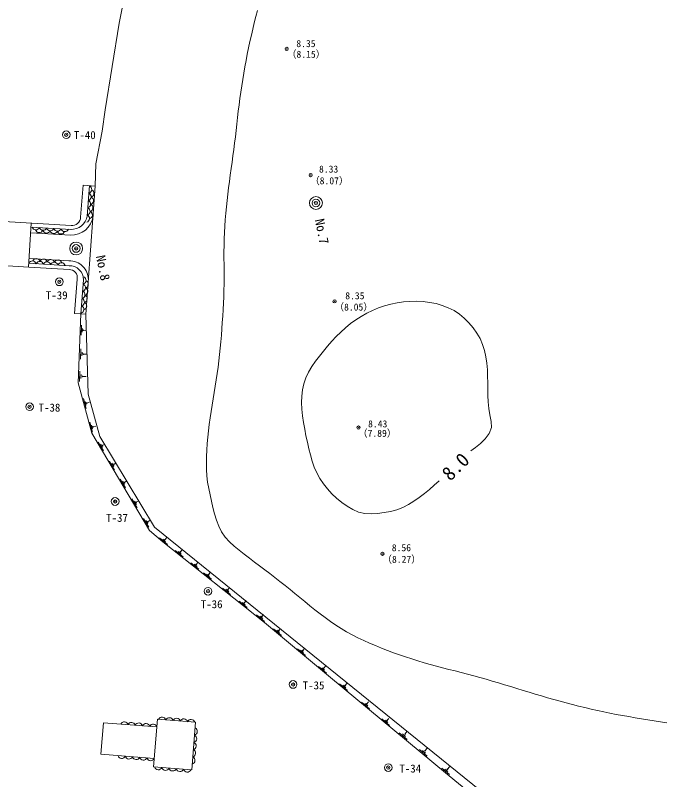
# Model space of a CAD drawing. Units: millimetres, scale not verified. Extents: x 27127 to 381529, y 17188 to 284000.
# Drawn here: x 112304 to 162627, y 69026 to 128516 of the extents above; entities that cross this region are included whole.
import ezdxf
from ezdxf.enums import TextEntityAlignment as Align

# ---------------------------------------------------------------- set-up
doc = ezdxf.new("R2010")
doc.units = ezdxf.units.MM
doc.header["$LTSCALE"] = 500
doc.header["$PDMODE"] = 32
doc.header["$PDSIZE"] = 250
doc.layers.add('0-0通り芯', color=4, linetype='Continuous', lineweight=13)
doc.styles.add('ＭＳ ゴシック', font='')
doc.styles.get('ＭＳ ゴシック').set_extended_font_data('MS Gothic')

msp = doc.modelspace()

# ---------------------------------------------------------------- linework, layer by layer
at = {"layer": '0-0通り芯', "color": 3}
for p, q in [((120387.6, 127891), (121847.2, 135270)), ((119303.3, 121150.3), (120387.6, 127891)), ((119063.8, 119497.1), (119303.3, 121150.3)), ((118578, 116952.8), (119063.8, 119497.1)), ((118534.6, 115221.6), (118578, 116952.8)), ((117391.3, 112810.3), (117576.8, 115298.3)), ((117576.8, 115298.3), (118527.7, 115227.4)), ((117791.6, 105254.5), (118534.6, 115221.6)), ((117898.6, 112889), (118075.4, 115261.2)), ((103441.5, 112935.7), (116646.8, 112153.2)), ((113548.4, 112336.8), (113345.5, 108913.9)), ((113504.5, 111581.5), (116605.9, 111397.7)), ((113383.7, 109585.1), (113384.8, 109585)), ((113384.8, 109585), (116485, 109401.3)), ((111282.7, 109035.6), (113345.8, 108913.4)), ((116490.7, 108727), (113345.8, 108913.4)), ((116920.1, 105319.5), (117118.1, 107975.1)), ((117418.7, 105282.3), (117616.7, 107938)), ((117791.6, 105254.5), (116920.1, 105319.5)), ((117418.7, 105282.3), (117202.5, 99922.1)), ((117791.6, 105254.5), (117972.3, 99039.8)), ((117202.5, 99922.1), (118252.8, 95994.1)), ((117972.3, 99039.8), (118890, 95745.7)), ((118252.8, 95994.1), (122764.2, 88413.2)), ((118890, 95745.7), (123142.9, 88670.5)), ((123142.9, 88670.5), (162537.9, 56882.1)), ((122764.2, 88413.2), (123787.9, 87533.1)), ((123787.9, 87533.1), (131717, 81252.1)), ((131717, 81252.1), (136834.5, 76978.6)), ((136834.5, 76978.6), (145789.5, 69563.4)), ((118974.5, 71009.9), (119169.5, 73460.8)), ((119169.5, 73460.8), (123318.2, 73130.6)), ((123070.9, 70023.2), (123365.8, 73728.7)), ((123365.8, 73728.7), (126329.8, 73492.8)), ((126035, 69787.3), (126329.8, 73492.8)), ((123123.1, 70679.7), (118974.5, 71009.9)), ((126035, 69787.3), (123070.9, 70023.2)), ((145789.5, 69563.4), (158581, 59133.7))]:
    msp.add_line(p, q, dxfattribs=at)
at = {"layer": '0-0通り芯', "color": 2}
for p, q in [((113530.6, 112037.3), (116648, 111852.6)), ((113362.4, 109212.9), (116497.6, 109027.1))]:
    msp.add_line(p, q, dxfattribs=at)
at = {"layer": '0-0通り芯'}
for p, q in [((117458.6, 104409), (117426.3, 103609.7)), ((117523.4, 104156.2), (117511.4, 103856.5)), ((117594.3, 104053.3), (117590.3, 103953.4)), ((117592.3, 104003.3), (117817.1, 103994.3)), ((117408.9, 102556.8), (117376.6, 101757.4)), ((117498.7, 102303), (117486.6, 102003.2)), ((117594.6, 102199), (117590.6, 102099.1)), ((117592.6, 102149), (117892.3, 102137)), ((117338.6, 100813.5), (117306.3, 100014.1)), ((117428.4, 100559.7), (117416.3, 100259.9)), ((117524.3, 100455.7), (117520.3, 100355.8)), ((117522.3, 100405.7), (117822, 100393.6)), ((117610.5, 98686.8), (117817.1, 97913.9)), ((117747.5, 98464.6), (117825, 98174.8)), ((117845.8, 98387.4), (117871.6, 98290.8)), ((117858.7, 98339.1), (118076.1, 98397.2)), ((118103.8, 96842.1), (118310.4, 96069.2)), ((118240.8, 96619.9), (118318.3, 96330.1)), ((118339.1, 96542.7), (118364.9, 96446.1)), ((118352, 96494.4), (118569.3, 96552.5)), ((118750.9, 95303.9), (119160, 94616.4)), ((118943.2, 95127.4), (119096.6, 94869.6)), ((119058.7, 95079.9), (119109.9, 94993.9)), ((119084.3, 95036.9), (119277.7, 95152)), ((119630.1, 93826.5), (120039.2, 93139)), ((119822.4, 93650), (119975.8, 93392.2)), ((119938, 93602.4), (119989.1, 93516.5)), ((119963.5, 93559.5), (120156.9, 93674.5)), ((120463.7, 92425.6), (120872.8, 91738.1)), ((120656, 92249.1), (120809.4, 91991.3)), ((120797.2, 92158.6), (120990.5, 92273.6)), ((120771.6, 92201.5), (120822.8, 92115.6)), ((121382.8, 90881.3), (121791.8, 90193.8)), ((121575, 90704.8), (121728.5, 90447)), ((121690.6, 90657.2), (121741.8, 90571.3)), ((121716.2, 90614.2), (121909.5, 90729.3)), ((122285.6, 89364.1), (122694.7, 88676.7)), ((122477.8, 89187.7), (122631.3, 88929.8)), ((122593.4, 89140.1), (122644.6, 89054.1)), ((122619, 89097.1), (122812.4, 89212.2)), ((123541.7, 87843.7), (124148.3, 87322.2)), ((123780.2, 87737.6), (124007.6, 87542)), ((123904.8, 87729.3), (123980.7, 87664.1)), ((123942.8, 87696.7), (124089.4, 87867.3)), ((124740.6, 86874.1), (125367.7, 86377.3)), ((125147.3, 86743.3), (125287, 86919.7)), ((124983.2, 86777.6), (125218.3, 86591.4)), ((125108.1, 86774.4), (125186.5, 86712.2)), ((125975, 85896.3), (126602.1, 85399.6)), ((126217.5, 85799.9), (126452.7, 85613.6)), ((126342.5, 85796.6), (126420.8, 85734.5)), ((126381.7, 85765.5), (126521.4, 85941.9)), ((126945.7, 85127.4), (127572.8, 84630.6)), ((127352.4, 84996.6), (127492.1, 85172.9)), ((127188.2, 85030.9), (127423.4, 84844.6)), ((127313.2, 85027.6), (127391.6, 84965.5)), ((128443.6, 83940.8), (129070.7, 83444)), ((128850.3, 83810), (128990, 83986.3)), ((128686.2, 83844.3), (128921.3, 83658)), ((128811.1, 83841), (128889.5, 83778.9)), ((129728.4, 82923), (130355.5, 82426.2)), ((129971, 82826.6), (130206.1, 82640.3)), ((130095.9, 82823.3), (130174.3, 82761.2)), ((130135.1, 82792.2), (130274.8, 82968.6)), ((131087, 81846.8), (131714.1, 81350)), ((131329.6, 81750.3), (131564.7, 81564.1)), ((131454.5, 81747), (131532.9, 81684.9)), ((131493.7, 81716), (131633.4, 81892.4)), ((132412.4, 80769.1), (133026.4, 80256.3)), ((132652.3, 80666.4), (132882.6, 80474.1)), ((132777.2, 80659.9), (132853.9, 80595.8)), ((132815.6, 80627.8), (132959.8, 80800.6)), ((134273.5, 79214.9), (134887.6, 78702.1)), ((134676.7, 79073.6), (134820.9, 79246.3)), ((134513.5, 79112.2), (134743.8, 78919.9)), ((134638.3, 79105.7), (134715.1, 79041.6)), ((135917.1, 77842.3), (136531.2, 77329.6)), ((136157.1, 77739.7), (136387.4, 77547.4)), ((136281.9, 77733.1), (136358.7, 77669)), ((136320.3, 77701.1), (136464.5, 77873.8)), ((137555.6, 76478.9), (138171.8, 75968.6)), ((137796, 76377.2), (138027, 76185.9)), ((137920.8, 76371.2), (137997.8, 76307.4)), ((137959.3, 76339.3), (138102.8, 76512.6)), ((139264.7, 75063.6), (139880.9, 74553.4)), ((139505.1, 74961.9), (139736.2, 74770.6)), ((139668.5, 74924), (139812, 75097.4)), ((139630, 74955.9), (139707, 74892.2)), ((141235.5, 73626.5), (141379, 73799.8)), ((140831.8, 73766), (141447.9, 73255.8)), ((141072.2, 73664.4), (141303.2, 73473)), ((141197, 73658.4), (141274, 73594.6)), ((142195.7, 72669.1), (142811.9, 72158.9)), ((142452, 72586.7), (142683.1, 72395.4)), ((142592.8, 72600), (142669.8, 72536.2)), ((142631.3, 72568.1), (142822.7, 72799.1)), ((144196.3, 71272.2), (144387.6, 71503.3)), ((143760.6, 71373.3), (144376.8, 70863.1)), ((144016.9, 71290.9), (144248, 71099.5)), ((144157.7, 71304.1), (144234.8, 71240.3)), ((145498, 69934.7), (146114.2, 69424.4)), ((145754.3, 69852.2), (145985.4, 69660.9)), ((145895.1, 69865.5), (145972.2, 69801.7)), ((145933.7, 69833.6), (146125, 70064.7))]:
    msp.add_line(p, q, dxfattribs=at)
at = {"layer": '0-0通り芯', "color": 3}
for points in [[(131164, 128900.2), (131033.9, 128417.3), (130910.9, 127932.3), (130793.8, 127445.5), (130681.4, 126957.6), (130572.8, 126468.8), (130467.9, 125979.5), (130367, 125489.4), (130270.2, 124998.6), (130177.8, 124507.1), (130089.8, 124014.9), (130006.6, 123522), (129928.2, 123028.3), (129855, 122533.9), (129786.9, 122038.7), (129723.4, 121542.9), (129663.4, 121046.5), (129605.6, 120549.9), (129549, 120053), (129492.5, 119556.1), (129434.9, 119059.4), (129375.1, 118562.9), (129312.2, 118066.8), (129246.4, 117571.1), (129178.9, 117075.7), (129110.4, 116580.4), (129042.2, 116085.1), (128975.1, 115589.6), (128910.2, 115093.8), (128848.4, 114597.7), (128790.7, 114101), (128738.2, 113603.6), (128691.4, 113105.5), (128650.7, 112606.9), (128616.1, 112107.8), (128588.2, 111608.3), (128567.1, 111108.5), (128553, 110608.5), (128546.2, 110108.4), (128546.9, 109608.4), (128552.6, 109108.4), (128559.1, 108608.4), (128562.3, 108108.5), (128558.7, 107608.6), (128547.7, 107108.7), (128530.5, 106609), (128508.3, 106109.4), (128481.9, 105609.9), (128452.6, 105110.5), (128420.8, 104611.4), (128386.3, 104112.5), (128348.7, 103613.9), (128307.4, 103115.7), (128262, 102617.8), (128212.1, 102120.3), (128157.1, 101623.3), (128096.1, 101127), (128028.4, 100631.5), (127953.3, 100137.1), (127871.8, 99643.6), (127787.1, 99150.7), (127702.3, 98658), (127620.3, 98165.1), (127543.6, 97671.8), (127472.8, 97177.6), (127408.1, 96682.3), (127349.7, 96185.5), (127298.1, 95686.9), (127253.6, 95186.1), (127217.7, 94683.6), (127193.7, 94180.4), (127184.7, 93677.7), (127193.8, 93176.7), (127224.2, 92678.3), (127279, 92183.8), (127360.7, 91694), (127463.6, 91206), (127576.2, 90714.6), (127691.4, 90217.1), (127817.1, 89720.4), (127964.1, 89233), (128143.5, 88763.7), (128366.2, 88321.2), (128643.2, 87914.3), (128977.6, 87546.6), (129350.2, 87207.7), (129738.1, 86884.6), (130130.6, 86570.5), (130526.5, 86263.3), (130924.6, 85961.1), (131323.8, 85661.7), (131723, 85363.3), (132121.1, 85063.9), (132517, 84761.3), (132910.1, 84454.5), (133300.9, 84144), (133690, 83830.7), (134078.2, 83515.5), (134466.2, 83199.3), (134854.7, 82882.9), (135244.2, 82567.2), (135635.7, 82253.4), (136030.2, 81943.4), (136429.1, 81639.7), (136833.6, 81344.6), (137244.9, 81060.4), (137664.3, 80789.5), (138093.1, 80534.3), (138532, 80296), (138979.3, 80072.6), (139433, 79860.9), (139891.1, 79658.1), (140352, 79461.9), (140815.3, 79271.9), (141280.9, 79088.3), (141748.9, 78911.2), (142219.3, 78740.9), (142691.9, 78577.3), (143166.7, 78420.8), (143643.7, 78271.3), (144122.9, 78129.2), (144604.1, 77993.7), (145086.8, 77863.7), (145570.7, 77737.6), (146055.3, 77614), (146540.2, 77491.5), (147025, 77368.7), (147509.3, 77244.1), (147992.7, 77116.3), (148474.8, 76984), (148955.7, 76847.3), (149435.5, 76707), (149914.6, 76563.9), (150393.2, 76419), (150871.6, 76273), (151350.1, 76126.9), (151828.8, 75981.1), (152307.8, 75836.2), (152787.2, 75692.5), (153267, 75550.3), (153747.4, 75410.2), (154228.3, 75272.5), (154710, 75137.6), (155192.5, 75005.9), (155675.9, 74877.8), (156160.1, 74753.7), (156645.4, 74634.1), (157131.8, 74519.2), (157619.4, 74409.5), (158108.3, 74305.4), (158598.3, 74206.6), (159089.4, 74112.6), (159581.3, 74022.7), (160073.9, 73936.2), (160567, 73852.6), (161060.5, 73771.1), (161554.3, 73691.4), (162048.2, 73613.4), (162542.4, 73537.8), (163037.1, 73464.9)], [(145297, 92275.1), (144923.4, 91945.6), (144545.4, 91619.7), (144158.4, 91301.2), (143758, 90993.8), (143341.8, 90704.1), (142909.6, 90441.3), (142461.3, 90215), (141996.8, 90034.9), (141515.9, 89908.6), (141020.1, 89819.5), (140514, 89750.9), (140006.8, 89720.6), (139507.9, 89749.8), (139026.8, 89859.6), (138569.2, 90056), (138132.8, 90313.6), (137715.5, 90607.2), (137319.5, 90929.6), (136948.2, 91278.6), (136605.2, 91652.3), (136293.7, 92048.5), (136017.5, 92465.1), (135779.8, 92900), (135581.5, 93351.3), (135416.2, 93817.3), (135276.4, 94296.4), (135154.4, 94787), (135042.5, 95287.6), (134934.3, 95796.3), (134832, 96310.8), (134741.3, 96828.3), (134668, 97346.2), (134617.8, 97861.5), (134596.4, 98371.7), (134609.6, 98873.9), (134663.1, 99365.5), (134762.8, 99843.6), (134914.2, 100305.5), (135122.3, 100748.8), (135379.5, 101174.8), (135670.7, 101587.2), (135980.2, 101989.9), (136295.8, 102385.6), (136616.8, 102773.2), (136946, 103150.8), (137286.1, 103516.1), (137639.5, 103867), (138008.9, 104201.6), (138396.8, 104517.7), (138802.9, 104813.2), (139225.6, 105085.9), (139663.3, 105333.8), (140114.2, 105554.6), (140576.8, 105746.3), (141049.6, 105907.4), (141531.8, 106037.9), (142022.7, 106138), (142521.6, 106208.1), (143027.7, 106248.3), (143539.2, 106258.2), (144051.7, 106235.3), (144560.2, 106176.7), (145059.8, 106079.9), (145545.8, 105942), (146013.3, 105760.4), (146457.4, 105532.3), (146873.8, 105256.3), (147261, 104937.1), (147618.3, 104581.9), (147945, 104197.3), (148238, 103788.7), (148488.5, 103356.6), (148687.4, 102901.1), (148836.5, 102425.5), (148942.8, 101934.7), (149013.2, 101433.4), (149054.8, 100926.5), (149074.7, 100418.9), (149080, 99915.1), (149080, 99416), (149086.1, 98919.3), (149109.6, 98422.6), (149161.6, 97923.4), (149253.4, 97419.3), (149358.1, 96914.6), (149371.2, 96426.9), (149203.8, 95973.6), (148892.6, 95563.4), (148513.6, 95201.8), (148121.6, 94885.6), (147757.1, 94615.2)]]:
    msp.add_lwpolyline(points, dxfattribs=at)
for centre in [(116271.2, 119218.7), (115732.4, 107776.3), (113415.1, 98051.4), (120078.6, 90677.8), (127306.4, 83693.9), (133929, 76438), (141339, 69968.8)]:
    msp.add_circle(centre, 300, dxfattribs=at)
at = {"layer": '0-0通り芯', "color": 5}
for centre, radius in [((135706.9, 113911.1), 500), ((135706.9, 113911.1), 300), ((117042.1, 110370.1), 500), ((117042.1, 110370.1), 300)]:
    msp.add_circle(centre, radius, dxfattribs=at)
at = {"layer": '0-0通り芯'}
for centre, start, end in [((117952.4, 114956.1), 285.2075, 66.26508), ((118130.7, 114657), 285.2075, 66.26508), ((117910.4, 114392.6), 285.2075, 66.26508), ((118088.7, 114093.6), 285.2075, 66.26508), ((117868.4, 113829.2), 285.2075, 66.26508), ((118046.7, 113530.1), 285.2075, 66.26508), ((117826.4, 113265.8), 285.2075, 66.26508), ((118004.6, 112966.7), 285.2075, 66.26508), ((117784.4, 112702.3), 285.2075, 66.26508), ((113906.4, 112115.2), 196.07985, 337.13745), ((114470.4, 112081.8), 196.07985, 337.13745), ((115034.4, 112048.4), 196.07985, 337.13745), ((115598.4, 112014.9), 196.07985, 337.13745), ((116162.4, 111981.5), 196.07985, 337.13745), ((114174.1, 111899), 196.07985, 337.13745), ((114738.1, 111865.6), 196.07985, 337.13745), ((115302.1, 111832.2), 196.07985, 337.13745), ((115866.1, 111798.7), 196.07985, 337.13745), ((113937.1, 109279), 16.07983, 157.13742), ((114501.1, 109245.6), 16.07983, 157.13742), ((115065.1, 109212.2), 16.07983, 157.13742), ((115629.2, 109178.7), 16.07983, 157.13742), ((113640.8, 109096.2), 16.07983, 157.13742), ((114204.8, 109062.8), 16.07983, 157.13742), ((114768.8, 109029.4), 16.07983, 157.13742), ((115332.8, 108996), 16.07983, 157.13742), ((115896.8, 108962.5), 16.07983, 157.13742), ((117512.5, 107885.5), 285.20764, 66.26525), ((117690.8, 107586.4), 285.20764, 66.26525), ((117470.5, 107322.1), 285.20764, 66.26525), ((117648.8, 107023), 285.20764, 66.26525), ((117428.5, 106758.6), 285.20764, 66.26525), ((117606.8, 106459.5), 285.20764, 66.26525), ((117344.5, 105631.8), 285.20764, 66.26525), ((117386.5, 106195.2), 285.20764, 66.26525), ((117564.8, 105896.1), 285.20764, 66.26525), ((123731.9, 73599.2), 14.92138, 155.97898), ((124295.2, 73554.4), 14.92138, 155.97898), ((124858.4, 73509.6), 14.92138, 155.97898), ((120789.3, 73231.5), 14.92133, 155.97893), ((121352.5, 73186.7), 14.92133, 155.97893), ((121915.8, 73141.9), 14.92133, 155.97893), ((122479, 73097.1), 14.92133, 155.97893), ((123042.2, 73052.3), 14.92133, 155.97893), ((125421.6, 73464.8), 14.92138, 155.97898), ((125984.8, 73420), 14.92138, 155.97898), ((126173.2, 72785.8), 284.9214, 65.97901), ((126128.4, 72222.5), 284.9214, 65.97901), ((126083.6, 71659.3), 284.9214, 65.97901), ((120590.5, 70981.6), 194.92133, 335.97892), ((121153.7, 70936.8), 194.92133, 335.97892), ((121716.9, 70892), 194.92133, 335.97892), ((125994, 70532.9), 284.9214, 65.97901), ((126038.8, 71096.1), 284.9214, 65.97901), ((122280.1, 70847.1), 194.92133, 335.97892), ((122843.3, 70802.3), 194.92133, 335.97892), ((123438.7, 70094.2), 194.92182, 335.97941), ((124001.9, 70049.4), 194.92182, 335.97941), ((124565.1, 70004.6), 194.92182, 335.97941), ((125128.3, 69959.8), 194.92182, 335.97941), ((125691.5, 69915), 194.92182, 335.97941)]:
    msp.add_arc(centre, 300, start, end, dxfattribs=at)
at = {"layer": '0-0通り芯', "color": 3}
for centre, radius, start, end in [((116650.4, 113122.4), 1725.2, 268.39466, 352.14761), ((116650.4, 113122.4), 1269.8, 268.39466, 349.40917), ((116705.6, 112837), 686.2, 265.08926, 357.77258), ((116528, 107938.5), 1463.5, 359.9334, 91.69258), ((116528, 107938.5), 1088.7, 359.9334, 91.69258), ((116504.6, 108101), 626.2, 348.4082, 91.28034)]:
    msp.add_arc(centre, radius, start, end, dxfattribs=at)
at = {"layer": '0-0通り芯', "color": 7}
for p in [(133431.9, 125902.8), (116271.2, 119218.7), (135295.8, 116078.1), (135706.9, 113911.1), (117042.1, 110370.1), (115732.4, 107776.3), (137159.8, 106253.3), (113415.1, 98051.4), (139023.7, 96428.6), (120078.6, 90677.8), (140887.6, 86603.8), (127306.4, 83693.9), (133929, 76438), (141339, 69968.8)]:
    msp.add_point(p, dxfattribs=at)

# ---------------------------------------------------------------- texts
at = {"layer": '0-0通り芯', "color": 2, "style": 'ＭＳ ゴシック'}
for s, height, p in [('8.35', 549.9, (134183.3, 125873.4)), ('（8.15）', 549.9, (133444.2, 125046.1)), ('T-40', 623.2, (116868.8, 118695.1)), ('8.33', 549.9, (135949.3, 116108.2)), ('（8.07）', 549.9, (135252.3, 115198.5)), ('T-39', 623.2, (114683.2, 106229.2)), ('8.35', 549.9, (137992.3, 106250.5)), ('（8.05）', 549.9, (137149.8, 105370.8)), ('T-38', 623.2, (114116.5, 97486.9)), ('8.43', 549.9, (139771.1, 96280.9)), ('（7.89）', 549.9, (138980.5, 95546)), ('T-37', 623.2, (119378.1, 88906.5)), ('8.56', 549.9, (141614.4, 86641.4)), ('（8.27）', 549.9, (140879.5, 85739.5)), ('T-36', 623.2, (126744.3, 82187.9)), ('T-35', 623.2, (134677.2, 75874)), ('T-34', 623.2, (142205.3, 69398.2))]:
    msp.add_text(s, height=height, dxfattribs=at).set_placement(p, align=Align.BOTTOM_LEFT)
at = {"layer": '0-0通り芯', "color": 7, "style": 'ＭＳ ゴシック'}
for s, p in [('No.7', (135405.3, 112560.3)), ('No.8', (118364.3, 109723.7))]:
    msp.add_text(s, height=733.1, rotation=281.31, dxfattribs=at).set_placement(p, align=Align.BOTTOM_LEFT)
at = {"layer": '0-0通り芯', "color": 2, "style": 'ＭＳ ゴシック'}
msp.add_text('8.0', height=1100, rotation=45, dxfattribs=at).set_placement((146404, 91979.6), align=Align.BOTTOM_LEFT)

doc.saveas('drawing.dxf')
